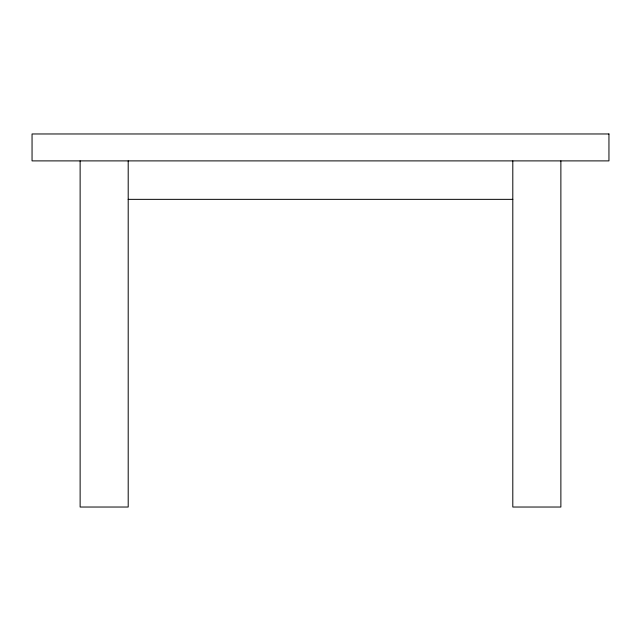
<?xml version="1.0" encoding="UTF-8"?>
<svg xmlns="http://www.w3.org/2000/svg" width="641" height="641" viewBox="0 0 641 641"><rect width="100%" height="100%" fill="white"/><g stroke="black" fill="none" stroke-linecap="round" stroke-linejoin="round"><path stroke-width="0.96" d="M128.2 199.351L512.8 199.351M560.875 160.891L560.875 507.031L512.8 507.031L512.8 160.891M128.2 160.891L128.2 507.031L80.125 507.031L80.125 160.891M608.95 133.969L32.05 133.969L32.05 160.891L608.95 160.891L608.95 133.969"/></g></svg>
